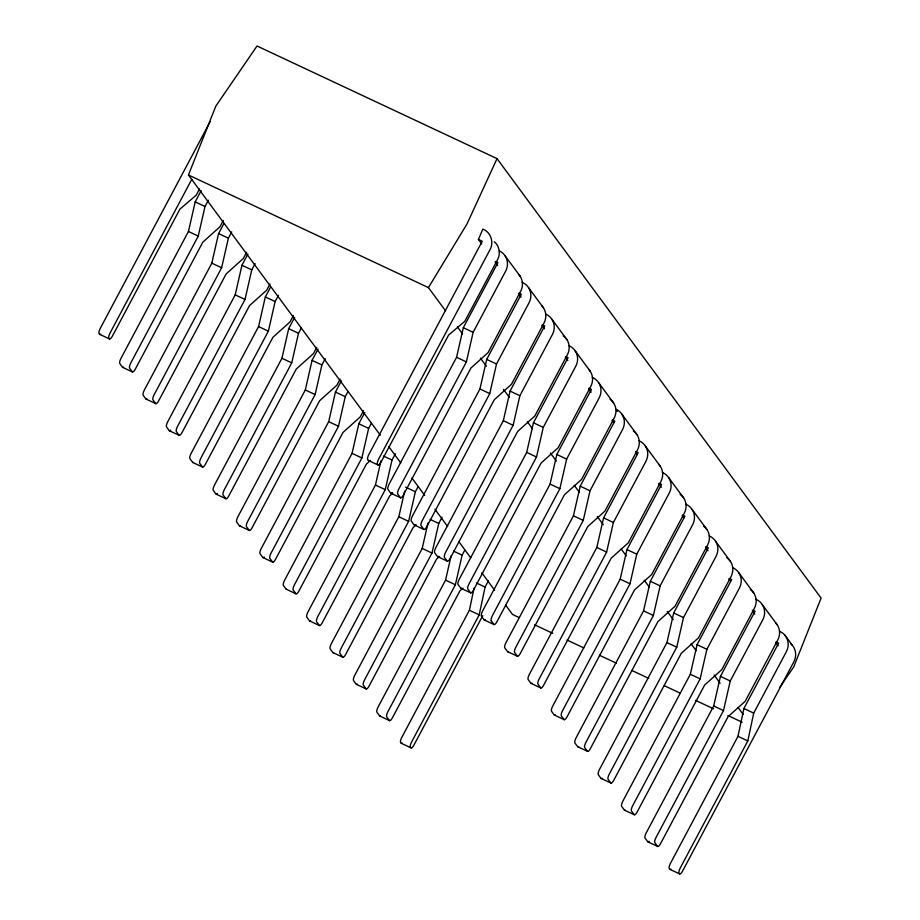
<?xml version="1.0" encoding="UTF-8"?>
<svg xmlns="http://www.w3.org/2000/svg" width="920" height="920" viewBox="0 0 920 920"><rect width="100%" height="100%" fill="white"/><g stroke="black" fill="none" stroke-linecap="round" stroke-linejoin="round"><path stroke-width="1.38" d="M402.201 743.026A4.554 1.38 -64.9 0 1 401.108 743.153L400.637 742.52A4.554 1.38 -64.9 0 1 401.833 737.299L469.384 610.259L474.099 588.006M482.77 615.606L413.954 745.039A4.554 1.38 -64.9 0 1 410.929 747.764L410.458 747.12A4.554 1.38 -64.9 0 1 411.642 741.899L479.193 614.87L485.093 587.052L488.428 580.761M670.818 869.078A4.554 1.38 -64.9 0 1 669.725 869.204L669.254 868.572A4.554 1.38 -64.9 0 1 670.45 863.351L737.989 736.322L743.9 708.492L778.63 643.16L776.089 641.964M790.694 643.62A15.927 14.973 -36.4 0 1 793.81 661.871L682.571 871.091A4.554 1.38 -64.9 0 1 679.535 873.816L679.063 873.172A4.554 1.38 -64.9 0 1 680.259 867.962L747.81 740.922L753.71 713.103L786.335 651.74A15.927 14.973 -36.4 0 0 783.219 633.477L779.608 631.223M123.567 367.08A4.554 1.38 -64.9 0 1 122.475 367.206L119.795 363.561A4.554 1.38 -64.9 0 1 120.98 358.351L188.439 231.472L195.201 201.871L201.169 190.647M223.261 220.547L219.926 226.814L202.779 242.213L135.32 369.092A4.554 1.38 -64.9 0 1 132.284 371.806L129.605 368.172A4.554 1.38 -64.9 0 1 130.79 362.952L198.26 236.072L205.011 206.471L208.334 200.215M146.935 398.774A4.554 1.38 -64.9 0 1 145.854 398.9L143.163 395.266A4.554 1.38 -64.9 0 1 144.359 390.046L211.818 263.166L218.569 233.565L223.882 223.583M246.629 252.252L243.305 258.52L226.159 273.907L158.689 400.786A4.554 1.38 -64.9 0 1 155.664 403.512L152.973 399.866A4.554 1.38 -64.9 0 1 154.169 394.645L221.628 267.766L228.378 238.177L231.713 231.909M170.683 430.146A4.554 1.38 -64.9 0 1 169.222 430.606L166.543 426.96A4.554 1.38 -64.9 0 1 167.727 421.739L235.198 294.86L241.948 265.27L247.917 254.035M270.008 283.946L266.673 290.214L249.527 305.601L182.068 432.492A4.554 1.38 -64.9 0 1 179.032 435.206L176.352 431.56A4.554 1.38 -64.9 0 1 177.537 426.351L245.007 299.471L251.758 269.87L255.081 263.614M193.338 462.392A4.554 1.38 -64.9 0 1 192.602 462.3L189.911 458.654A4.554 1.38 -64.9 0 1 191.107 453.445L258.566 326.565L265.316 296.964L270.63 286.983M293.388 315.641L290.053 321.908L272.906 337.306L205.447 464.186A4.554 1.38 -64.9 0 1 202.411 466.9L199.72 463.266A4.554 1.38 -64.9 0 1 200.916 458.045L268.375 331.166L275.126 301.565L278.461 295.308M217.43 493.534A4.554 1.38 -64.9 0 1 215.97 493.994L213.29 490.36A4.554 1.38 -64.9 0 1 214.475 485.139L281.945 358.259L288.696 328.659L294.664 317.434M316.756 347.346L313.421 353.613L296.286 369L228.815 495.88A4.554 1.38 -64.9 0 1 225.791 498.605L223.1 494.96A4.554 1.38 -64.9 0 1 224.284 489.739L291.755 362.859L298.505 333.27L301.173 328.256M240.097 525.791A4.554 1.38 -64.9 0 1 239.349 525.699L236.658 522.054A4.554 1.38 -64.9 0 1 237.855 516.833L305.313 389.953L312.064 360.364L318.044 349.128M340.135 379.04L336.8 385.308L319.654 400.695L252.195 527.574A4.554 1.38 -64.9 0 1 249.159 530.299L246.48 526.654A4.554 1.38 -64.9 0 1 247.664 521.444L315.123 394.565L321.885 364.964L325.209 358.708M264.178 556.933A4.554 1.38 -64.9 0 1 262.729 557.393L260.038 553.748A4.554 1.38 -64.9 0 1 261.234 548.538L328.693 421.659L335.443 392.058L341.412 380.834M363.503 410.734L360.18 417.001L343.034 432.4L275.563 559.279A4.554 1.38 -64.9 0 1 272.538 561.993L269.847 558.359A4.554 1.38 -64.9 0 1 271.043 553.139L338.502 426.259L345.253 396.658L347.921 391.655M286.545 589.283A4.554 1.38 -64.9 0 1 286.097 589.087L283.417 585.453A4.554 1.38 -64.9 0 1 284.602 580.232L352.061 453.353L358.823 423.752L364.791 412.528M370.438 460.471L366.401 464.094L298.942 590.973A4.554 1.38 -64.9 0 1 295.906 593.699L293.227 590.053A4.554 1.38 -64.9 0 1 294.411 584.832L361.882 457.953L368.632 428.363L371.289 423.349M310.558 620.667A4.554 1.38 -64.9 0 1 309.476 620.793L306.785 617.147A4.554 1.38 -64.9 0 1 307.981 611.926L375.44 485.047L380.96 460.828M392.805 493.074L389.781 495.788L322.31 622.668A4.554 1.38 -64.9 0 1 319.286 625.393L316.595 621.747A4.554 1.38 -64.9 0 1 317.791 616.538L385.25 489.659L392 460.058L395.335 453.801M333.592 652.579A4.554 1.38 -64.9 0 1 332.844 652.487L330.165 648.841A4.554 1.38 -64.9 0 1 331.349 643.632L398.82 516.752L404.65 491.188M416.185 524.779L413.149 527.493L345.69 654.373A4.554 1.38 -64.9 0 1 342.654 657.087L339.974 653.453A4.554 1.38 -64.9 0 1 341.159 648.232L408.629 521.352L415.38 491.751L418.036 486.749M392.058 492.568A4.554 1.38 -64.9 0 1 390.609 493.028L387.918 489.394A4.554 1.38 -64.9 0 1 389.103 484.173L456.573 357.293L463.323 327.692L497.938 262.591L495.546 261.476M357.305 684.054A4.554 1.38 -64.9 0 1 356.224 684.181L353.533 680.547A4.554 1.38 -64.9 0 1 354.729 675.326L422.188 548.447L428.018 522.882M518.489 274.148A15.927 14.973 -36.4 0 1 520.593 291.445L488.048 352.636L470.913 368.034L403.443 494.914A4.554 1.38 -64.9 0 1 400.418 497.639L397.728 493.994A4.554 1.38 -64.9 0 1 398.923 488.773L466.382 361.893L473.133 332.304L505.632 271.17A15.927 14.973 -36.4 0 0 499.284 250.838M439.553 556.473L436.528 559.188L369.07 686.067A4.554 1.38 -64.9 0 1 366.034 688.793L363.342 685.147A4.554 1.38 -64.9 0 1 364.538 679.926L431.997 553.047L438.748 523.457L442.083 517.189M414.724 524.825A4.554 1.38 -64.9 0 1 413.977 524.733L411.297 521.088A4.554 1.38 -64.9 0 1 412.482 515.867L479.941 388.987L486.703 359.386L521.306 294.296L518.926 293.169M380.339 715.978A4.554 1.38 -64.9 0 1 379.603 715.886L376.912 712.241A4.554 1.38 -64.9 0 1 378.097 707.02L445.567 580.14L451.087 555.922M541.868 305.854A15.927 14.973 -36.4 0 1 543.962 323.15L511.428 384.341L494.281 399.728L426.822 526.608A4.554 1.38 -64.9 0 1 423.786 529.333L421.107 525.688A4.554 1.38 -64.9 0 1 422.291 520.478L489.762 393.599L496.512 363.998L529.011 302.864A15.927 14.973 -36.4 0 0 522.663 282.532L522.146 282.29M462.933 588.167L459.908 590.881L392.437 717.761A4.554 1.38 -64.9 0 1 389.413 720.486L386.722 716.841A4.554 1.38 -64.9 0 1 387.918 711.631L455.377 584.752L462.127 555.151L464.796 550.137M438.437 556.301A4.554 1.38 -64.9 0 1 437.356 556.428L434.666 552.782A4.554 1.38 -64.9 0 1 435.861 547.572L503.32 420.693L510.071 391.092L544.686 325.99L542.294 324.875M563.259 335.834A15.927 14.973 -36.4 0 1 567.341 354.844L534.808 416.035L517.661 431.434L450.19 558.313A4.554 1.38 -64.9 0 1 447.166 561.028L444.475 557.393A4.554 1.38 -64.9 0 1 445.671 552.172L513.13 425.293L519.88 395.692L552.391 334.57A15.927 14.973 -36.4 0 0 546.031 314.226L545.514 313.984M461.472 588.213A4.554 1.38 -64.9 0 1 460.724 588.121L458.045 584.487A4.554 1.38 -64.9 0 1 459.229 579.266L526.7 452.387L533.45 422.786L568.066 357.684L565.673 356.569M588.616 369.242A15.927 14.973 -36.4 0 1 590.72 386.538L558.175 447.729L541.029 463.128L473.57 590.007A4.554 1.38 -64.9 0 1 470.534 592.733L467.854 589.087A4.554 1.38 -64.9 0 1 469.039 583.866L536.509 456.987L543.26 427.386L575.759 366.263A15.927 14.973 -36.4 0 0 569.411 345.931L568.893 345.678M485.185 619.7A4.554 1.38 -64.9 0 1 484.104 619.827L481.413 616.181A4.554 1.38 -64.9 0 1 482.609 610.96L550.068 484.081L556.818 454.48L591.433 389.39L589.042 388.263M491.222 620.781A4.554 1.38 -64.9 0 1 492.418 615.572L559.877 488.692L566.628 459.091L599.138 397.957A15.927 14.973 -36.4 0 0 592.79 377.625L592.261 377.384M508.219 651.613A4.554 1.38 -64.9 0 1 507.472 651.521L504.792 647.875A4.554 1.38 -64.9 0 1 505.977 642.666L573.447 515.786L580.198 486.185L614.813 421.084L612.421 419.968M633.385 430.928A15.927 14.973 -36.4 0 1 637.468 449.937L604.923 511.129L587.776 526.528L520.317 653.407A4.554 1.38 -64.9 0 1 517.293 656.121L514.602 652.487A4.554 1.38 -64.9 0 1 515.786 647.266L583.257 520.386L590.007 490.785L622.506 429.663A15.927 14.973 -36.4 0 0 616.158 409.319L617.308 411.332M531.933 683.088A4.554 1.38 -64.9 0 1 530.851 683.215L528.16 679.581A4.554 1.38 -64.9 0 1 529.356 674.36L596.815 547.481L603.566 517.879L638.181 452.778L635.789 451.662M658.743 464.335A15.927 14.973 -36.4 0 1 660.836 481.631L628.303 542.823L611.156 558.221L543.697 685.101A4.554 1.38 -64.9 0 1 540.661 687.827L537.981 684.181A4.554 1.38 -64.9 0 1 539.166 678.96L606.625 552.08L613.387 522.479L645.886 461.357A15.927 14.973 -36.4 0 0 639.538 441.013L639.02 440.772M555.312 714.794A4.554 1.38 -64.9 0 1 554.231 714.92L551.54 711.275A4.554 1.38 -64.9 0 1 552.736 706.054L620.195 579.174L626.945 549.573L661.56 484.483L659.168 483.356M680.133 494.327A15.927 14.973 -36.4 0 1 684.216 513.337L651.682 574.528L634.535 589.915L567.065 716.795A4.554 1.38 -64.9 0 1 564.04 719.52L561.349 715.875A4.554 1.38 -64.9 0 1 562.545 710.665L630.005 583.786L636.755 554.185L669.254 493.051A15.927 14.973 -36.4 0 0 662.906 472.719L662.388 472.477M578.691 746.488A4.554 1.38 -64.9 0 1 577.599 746.614L574.919 742.969A4.554 1.38 -64.9 0 1 576.104 737.759L643.563 610.88L650.325 581.279L684.928 516.178L682.548 515.062M703.512 526.021A15.927 14.973 -36.4 0 1 707.583 545.031L675.05 606.222L657.904 621.621L590.444 748.5A4.554 1.38 -64.9 0 1 587.409 751.214L584.729 747.581A4.554 1.38 -64.9 0 1 585.913 742.359L653.384 615.48L660.134 585.879L692.633 524.756A15.927 14.973 -36.4 0 0 686.285 504.413L685.768 504.171M602.059 778.182A4.554 1.38 -64.9 0 1 600.978 778.308L598.287 774.674A4.554 1.38 -64.9 0 1 599.483 769.453L666.942 642.574L673.693 612.973L708.308 547.871L705.916 546.756M726.892 557.727A15.927 14.973 -36.4 0 1 730.963 576.725L698.429 637.917L681.283 653.315L613.812 780.194A4.554 1.38 -64.9 0 1 610.788 782.92L608.097 779.274A4.554 1.38 -64.9 0 1 609.293 774.053L676.752 647.174L683.502 617.573L716.013 556.45A15.927 14.973 -36.4 0 0 709.665 536.107L709.136 535.865M625.094 810.106A4.554 1.38 -64.9 0 1 624.346 810.014L621.667 806.369A4.554 1.38 -64.9 0 1 622.851 801.147L690.322 674.268L697.072 644.667L731.688 579.577L729.295 578.45M750.26 589.421A15.927 14.973 -36.4 0 1 754.342 608.431L721.797 669.622L704.651 685.009L637.192 811.888A4.554 1.38 -64.9 0 1 634.156 814.614L631.476 810.968A4.554 1.38 -64.9 0 1 632.661 805.759L700.131 678.88L706.882 649.279L739.381 588.144A15.927 14.973 -36.4 0 0 733.033 567.812L732.515 567.571M649.186 841.248A4.554 1.38 -64.9 0 1 647.726 841.708L645.035 838.062A4.554 1.38 -64.9 0 1 646.231 832.853L713.69 705.962L720.44 676.372L755.056 611.271L752.663 610.155M775.617 622.828A15.927 14.973 -36.4 0 1 777.71 640.124L745.177 701.316L728.03 716.714L660.571 843.594A4.554 1.38 -64.9 0 1 657.535 846.308L654.844 842.674A4.554 1.38 -64.9 0 1 656.04 837.453L723.499 710.573L730.25 680.972L762.76 619.85A15.927 14.973 -36.4 0 0 756.412 599.506L755.895 599.265M380.328 435.206L188.439 174.984L215.843 106.099L257.025 46L497.03 158.631L821.1 598.092L793.695 666.988L779.976 687.021M481.746 243.949L478.423 239.441L482.839 229.114C490.923 232.093 494.166 242.523 489.946 249.803L378.695 459.022A4.554 1.38 -64.9 0 0 377.51 464.243L377.982 464.876A4.554 1.38 -64.9 0 0 381.006 462.15L448.558 335.122L464.796 321.31L497.421 259.946C500.71 254.173 499.617 245.893 494.235 241.776M497.03 158.631L467.003 223.962L428.444 287.615L445.498 310.741M210.162 121.681L100.268 328.359A4.554 1.38 -64.9 0 0 99.084 333.58L99.555 334.213A4.554 1.38 -64.9 0 0 100.636 334.086M191.728 179.423L110.09 332.971A4.554 1.38 -64.9 0 0 108.893 338.18L109.365 338.824A4.554 1.38 -64.9 0 0 112.389 336.099L179.94 209.058L196.178 195.258L199.513 188.968M478.423 239.441L482.241 241.236L368.885 454.422A4.554 1.38 -64.9 0 0 367.701 459.632L368.172 460.276A4.554 1.38 -64.9 0 0 368.609 460.46M188.439 174.984L428.444 287.615M195.201 201.871L205.011 206.471M463.323 327.692L473.133 332.304M218.569 233.565L228.378 238.177M486.703 359.386L496.512 363.998M188.439 231.472L198.26 236.072M456.573 357.293L466.382 361.893M241.948 265.27L251.758 269.87M510.071 391.092L519.88 395.692M211.818 263.166L221.628 267.766M479.941 388.987L489.762 393.599M265.316 296.964L275.126 301.565M533.45 422.786L543.26 427.386M235.198 294.86L245.007 299.471M503.32 420.693L513.13 425.293M288.696 328.659L298.505 333.27M556.818 454.48L566.628 459.091M258.566 326.565L268.375 331.166M526.7 452.387L536.509 456.987M312.064 360.364L321.885 364.964M580.198 486.185L590.007 490.785M281.945 358.259L291.755 362.859M550.068 484.081L559.877 488.692M335.443 392.058L345.253 396.658M603.566 517.879L613.387 522.479M305.313 389.953L315.123 394.565M573.447 515.786L583.257 520.386M358.823 423.752L368.632 428.363M626.945 549.573L636.755 554.185M328.693 421.659L338.502 426.259M596.815 547.481L606.625 552.08M383.421 456.032L392 460.058M650.325 581.279L660.134 585.879M99.751 334.374L109.56 338.974M368.356 460.425L378.166 465.037M352.061 453.353L361.882 457.953M620.195 579.174L630.005 583.786M405.57 487.151L415.38 491.751M673.693 612.973L683.502 617.573M375.44 485.047L385.25 489.659M643.563 610.88L653.384 615.48M122.67 367.367L132.48 371.967M390.793 493.189L400.603 497.789M430.169 519.42L438.748 523.457M697.072 644.667L706.882 649.279M398.82 516.752L408.629 521.352M666.942 642.574L676.752 647.174M146.038 399.061L155.859 403.661M414.172 524.883L423.982 529.495M453.548 551.126L462.127 555.151M720.44 676.372L730.25 680.972M422.188 548.447L431.997 553.047M690.322 674.268L700.131 678.88M169.418 430.755L179.227 435.367M437.541 556.588L447.361 561.188M476.502 583.015L485.093 587.052M743.9 708.492L753.71 713.103M445.567 580.14L455.377 584.752M713.69 705.962L723.499 710.573M192.797 462.461L202.607 467.061M460.92 588.282L470.729 592.882M519.006 617.504L512.52 614.456L505.701 605.21M534.577 624.806L552.736 633.328M567.007 640.032L583.866 647.944M599.438 655.247L616.308 663.159M631.867 670.473L648.738 678.385M664.309 685.688L679.869 692.99M695.439 700.304L713.598 708.825M727.869 715.519L742.141 722.211M469.384 610.259L479.193 614.87M737.989 736.322L747.81 740.922M216.165 494.155L225.975 498.755M484.299 619.976L494.109 624.588M239.545 525.849L249.355 530.46M507.667 651.682L517.477 656.282M262.913 557.554L272.722 562.154M531.047 683.376L540.856 687.976M286.292 589.248L296.102 593.848M554.415 715.07L564.224 719.681M309.66 620.942L319.481 625.554M577.794 746.775L587.604 751.375M333.04 652.648L342.849 657.248M601.162 778.469L610.983 783.069M356.419 684.342L366.229 688.942M624.542 810.163L634.351 814.775M379.787 716.036L389.597 720.647M647.921 841.869L657.731 846.469M401.304 743.314L411.113 747.914M669.921 869.365L679.731 873.966M784.909 635.191L792.384 645.334M505.16 255.921L520.122 276.195M528.54 287.615L543.49 307.889M551.919 319.309L566.87 339.595M575.287 351.014L590.249 371.289M598.667 382.709L613.617 402.983M622.035 414.402L636.996 434.688M645.414 446.108L660.365 466.382M668.782 477.802L683.744 498.076M692.162 509.496L707.112 529.782M715.542 541.202L730.491 561.476M738.909 572.895L753.871 593.17M762.289 604.589L777.239 624.875M495.178 262.039L497.674 265.42M518.558 293.733L521.053 297.114M541.926 325.438L544.422 328.82M565.305 357.132L567.801 360.513M588.685 388.827L591.169 392.207M612.053 420.532L613.72 422.786M635.432 452.226L637.088 454.48M658.8 483.92L661.296 487.301M682.18 515.625L683.836 517.879M705.548 547.319L708.043 550.7M728.928 579.014L730.595 581.267M752.307 610.719L754.791 614.1M775.64 642.494L778.136 645.874M457.435 326.933L462.553 333.879M480.47 358.156L486.438 366.252M503.493 389.39L509.461 397.486M527.367 421.774L532.484 428.709M550.401 452.996L556.37 461.092M574.275 485.38L579.393 492.315M597.31 516.603L603.279 524.699M621.184 548.987L626.301 555.922M644.207 580.209L649.324 587.144M667.241 611.432L673.21 619.528M691.115 643.816L696.233 650.75M714.138 675.038L720.107 683.134M738.024 707.422L743.141 714.369M388.861 446.763L400.798 462.955M411.884 477.997L424.672 495.339M434.907 509.22L447.706 526.562M458.792 541.604L470.729 557.796M481.815 572.827L494.615 590.168M491.222 620.781L493.913 624.427A4.554 1.38 -64.9 0 0 496.949 621.702L564.409 494.822L581.555 479.435L614.088 418.243A15.927 14.973 -36.4 0 0 610.018 399.234"/></g></svg>
